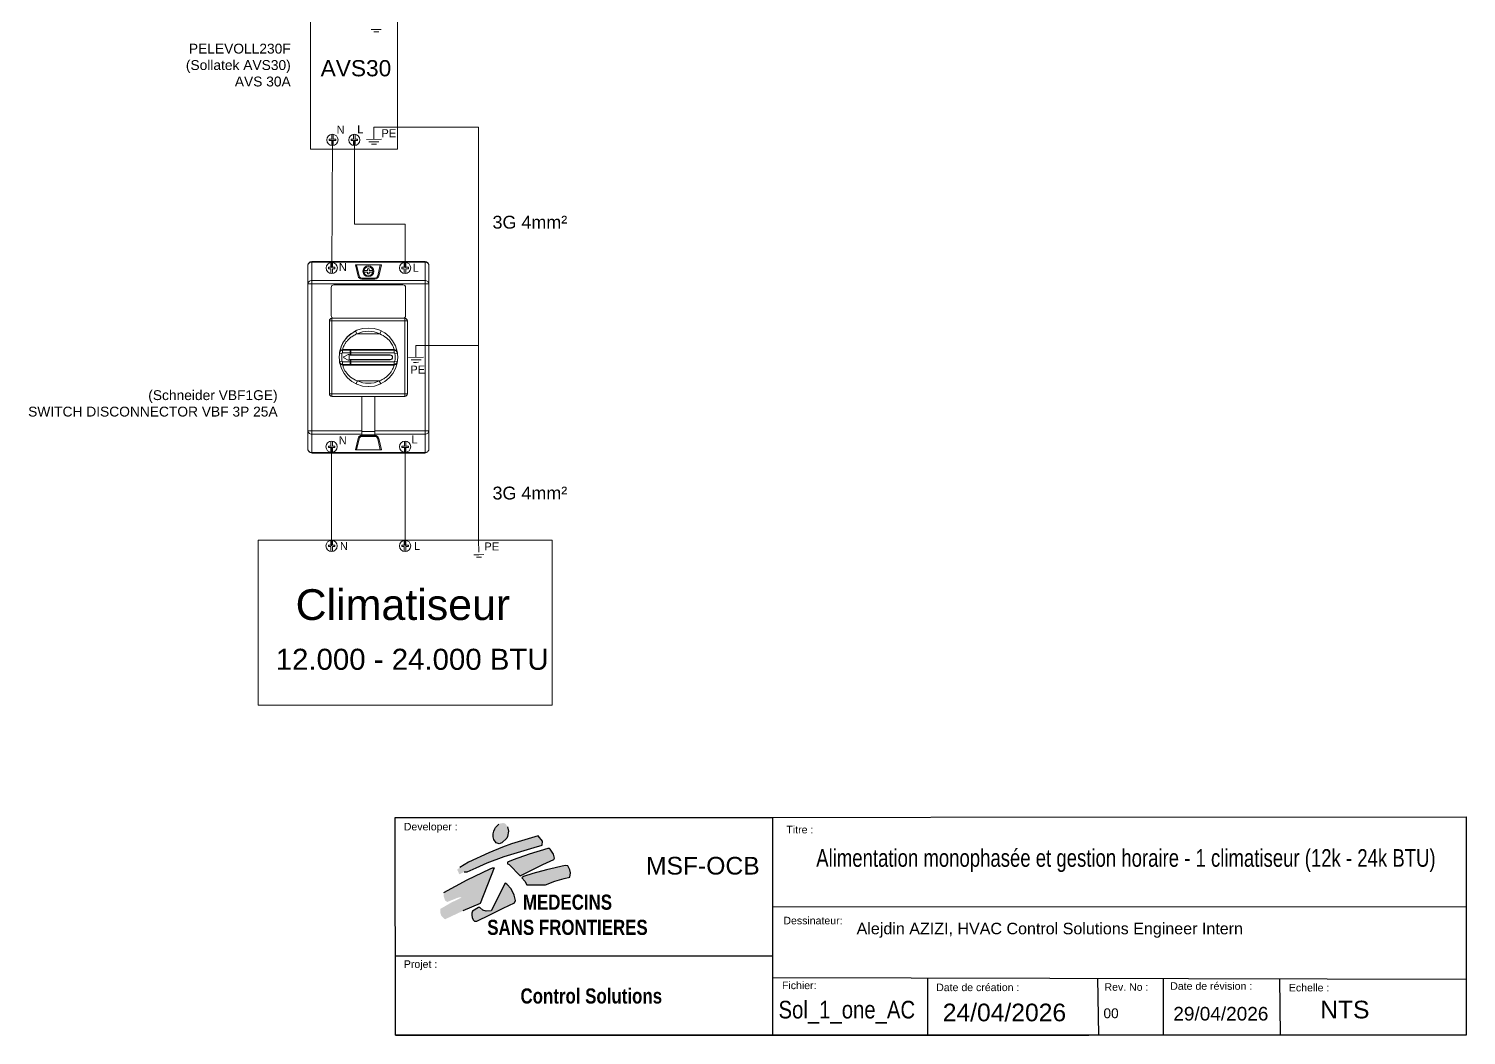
# Model space of a CAD drawing. Header units: millimetres. Extents: x 2820 to 3024, y 1658 to 1957.
# Drawn here: x 2820.1 to 3023.8, y 1658.5 to 1801 of the extents above; entities that cross this region are included whole.
import ezdxf
from ezdxf.enums import TextEntityAlignment as Align

# ---------------------------------------------------------------- set-up
doc = ezdxf.new("R2010")
doc.units = ezdxf.units.MM
for name, color, linetype, lineweight in [('01_Puissance', 250, 'Continuous', 20), ('03_Symbole', 250, 'Continuous', 15), ('_PROPRIETE_INTELLECTUELLE_AZIZI', 7, 'Continuous', 5)]:
    doc.layers.add(name, color=color, linetype=linetype, lineweight=lineweight)
doc.layers.add('04_Texte', color=7, linetype='Continuous')
doc.styles.get("Standard").update_dxf_attribs({"font": 'arial.ttf'})
doc.styles.add('TITLE', font='arial.ttf', dxfattribs={"width": 0.8})

# ---------------------------------------------------------------- blocks, each defined once
blk = doc.blocks.new('CARTOUCHE_AZIZI')
at = {"layer": '04_Texte', "linetype": 'Continuous'}
h = blk.add_hatch(color=256, dxfattribs=at)
h.paths.add_polyline_path([(-135.64, 28.9), (-135.78, 29.52), (-135.86, 29.69), (-136.11, 29.98), (-136.37, 30.06), (-136.77, 29.99), (-137.01, 29.9), (-137.47, 29.42), (-137.58, 29.21), (-137.68, 28.9), (-137.81, 28.51), (-137.79, 28.09), (-137.69, 27.72), (-137.36, 27.24), (-136.97, 27.13), (-136.55, 27.23), (-135.88, 27.93), (-135.75, 28.16)])
h.paths.add_polyline_path([(-135.2, 27.13), (-136.46, 26.65), (-138.43, 25.85), (-141.29, 24.49), (-142.52, 23.77), (-142.89, 23.46), (-142.59, 22.8), (-141.91, 23.13), (-141.46, 23.12), (-140.22, 23.71), (-138.66, 24.4), (-136.22, 25.3), (-134.37, 25.88), (-131.99, 26.58), (-130.84, 26.93), (-130.82, 27.49), (-131.4, 28.26)])
h.paths.add_polyline_path([(-137.67, 23.73), (-137.91, 23.69), (-138.2, 23.58), (-141.48, 22), (-144.78, 20.21), (-144.79, 19.63), (-144.6, 19.07), (-144.3, 18.88), (-142.73, 19.5), (-142.31, 19.57), (-142.46, 19.41), (-143.75, 18.78), (-145.3, 17.88), (-145.3, 17.38), (-145.12, 16.89), (-144.62, 16.42), (-142.11, 17.6), (-139.63, 18.65)])
h.paths.add_polyline_path([(-134.76, 18.76), (-134.65, 19.1), (-134.83, 19.83), (-135.26, 20.72), (-135.86, 21.39), (-136.08, 21.55), (-138.07, 17.64), (-138.78, 17.59), (-139.25, 17.72), (-139.7, 18.07), (-139.86, 18.07), (-140.73, 17.57), (-140.83, 17.31), (-140.83, 16.99), (-140.78, 16.7), (-140.63, 16.33), (-140.44, 16.18), (-140.1, 16.15), (-138.28, 17.07), (-136.39, 18.02)])
h.paths.add_polyline_path([(-134.97, 24.83), (-135.76, 24.49), (-135.78, 24.28), (-135.51, 24.16), (-133.95, 22.59), (-132.01, 23.59), (-130.75, 24.18), (-129.2, 24.87), (-129.12, 25.09), (-129.25, 25.66), (-129.7, 26.35), (-129.81, 26.44), (-130.05, 26.45), (-132.72, 25.64)])
h.paths.add_polyline_path([(-132.18, 22.92), (-133.5, 22.49), (-133.73, 22.31), (-133.29, 21.83), (-133.03, 21.31), (-130.39, 21.31), (-129.04, 21.82), (-127.76, 22.18), (-126.94, 22.37), (-126.86, 22.99), (-126.94, 23.41), (-127.22, 24.01), (-127.58, 24.03), (-130.23, 23.44)])
at = {"layer": '04_Texte'}
for p, q in [((-151.65, 30.85), (-98.23, 30.85)), ((-151.65, 11.27), (-98.23, 11.27)), ((-151.65, 0), (-98.23, 0)), ((-98.23, 0), (-53.45, 0))]:
    blk.add_line(p, q, dxfattribs=at)
at = {"layer": '04_Texte', "lineweight": -3}
for p, q in [((-98.23, 30.85), (-98.23, 0)), ((-98.23, 18.17), (-0.02, 18.24)), ((-98.23, 8.17), (-0.01, 7.96)), ((-76.3, 8.12), (-76.3, 0)), ((-52.18, 8.07), (-52.06, 0)), ((-42.92, 8.05), (-42.92, 0)), ((-26.4, 8.02), (-26.35, 0))]:
    blk.add_line(p, q, dxfattribs=at)
at = {"layer": '04_Texte', "linetype": 'Continuous'}
for p, q in [((-137.81, 28.51), (-137.68, 28.9)), ((-137.79, 28.09), (-137.81, 28.51)), ((-137.68, 28.9), (-137.58, 29.21)), ((-137.58, 29.21), (-137.47, 29.42)), ((-137.47, 29.42), (-137.01, 29.9)), ((-135.78, 29.52), (-135.64, 28.9)), ((-135.64, 28.9), (-135.75, 28.16)), ((-136.46, 26.65), (-138.43, 25.85)), ((-137.69, 27.72), (-137.79, 28.09)), ((-137.36, 27.24), (-137.69, 27.72)), ((-136.97, 27.13), (-137.36, 27.24)), ((-136.55, 27.23), (-136.97, 27.13)), ((-135.88, 27.93), (-136.55, 27.23)), ((-135.2, 27.13), (-136.46, 26.65)), ((-135.75, 28.16), (-135.88, 27.93)), ((-131.4, 28.26), (-135.2, 27.13)), ((-134.37, 25.88), (-131.99, 26.58)), ((-131.99, 26.58), (-130.84, 26.93)), ((-130.82, 27.49), (-131.4, 28.26)), ((-130.84, 26.93), (-130.82, 27.49)), ((-141.29, 24.49), (-142.52, 23.77)), ((-138.43, 25.85), (-141.29, 24.49)), ((-138.66, 24.4), (-136.22, 25.3)), ((-136.22, 25.3), (-134.37, 25.88)), ((-135.76, 24.49), (-135.78, 24.28)), ((-134.97, 24.83), (-135.76, 24.49)), ((-132.72, 25.64), (-134.97, 24.83)), ((-130.05, 26.45), (-132.72, 25.64)), ((-130.75, 24.18), (-129.2, 24.87)), ((-129.81, 26.44), (-130.05, 26.45)), ((-129.7, 26.35), (-129.81, 26.44)), ((-129.25, 25.66), (-129.7, 26.35)), ((-129.12, 25.09), (-129.25, 25.66)), ((-129.2, 24.87), (-129.12, 25.09)), ((-141.91, 23.13), (-141.46, 23.12)), ((-141.48, 22), (-138.2, 23.58)), ((-141.46, 23.12), (-140.22, 23.71)), ((-140.22, 23.71), (-138.66, 24.4)), ((-137.67, 23.73), (-139.63, 18.65)), ((-138.2, 23.58), (-137.91, 23.69)), ((-137.91, 23.69), (-137.67, 23.73)), ((-135.78, 24.28), (-135.51, 24.16)), ((-135.51, 24.16), (-133.95, 22.59)), ((-133.95, 22.59), (-132.01, 23.59)), ((-133.5, 22.49), (-133.73, 22.31)), ((-132.18, 22.92), (-133.5, 22.49)), ((-130.23, 23.44), (-132.18, 22.92)), ((-132.01, 23.59), (-130.75, 24.18)), ((-127.58, 24.03), (-130.23, 23.44)), ((-127.22, 24.01), (-127.58, 24.03)), ((-126.94, 23.41), (-127.22, 24.01)), ((-126.86, 22.99), (-126.94, 23.41)), ((-126.94, 22.37), (-126.86, 22.99)), ((-144.78, 20.21), (-141.48, 22)), ((-136.08, 21.55), (-138.07, 17.64)), ((-135.86, 21.39), (-136.08, 21.55)), ((-135.26, 20.72), (-135.86, 21.39)), ((-134.83, 19.83), (-135.26, 20.72)), ((-133.73, 22.31), (-133.29, 21.83)), ((-133.29, 21.83), (-133.03, 21.31)), ((-133.03, 21.31), (-130.39, 21.31)), ((-130.39, 21.31), (-129.04, 21.82)), ((-129.04, 21.82), (-127.76, 22.18)), ((-127.76, 22.18), (-126.94, 22.37)), ((-139.63, 18.65), (-142.11, 17.6)), ((-136.39, 18.02), (-134.76, 18.76)), ((-134.65, 19.1), (-134.83, 19.83)), ((-134.76, 18.76), (-134.65, 19.1)), ((-140.73, 17.57), (-140.83, 17.31)), ((-140.83, 17.31), (-140.83, 16.99)), ((-140.83, 16.99), (-140.78, 16.7)), ((-140.78, 16.7), (-140.63, 16.33)), ((-139.86, 18.07), (-140.73, 17.57)), ((-140.63, 16.33), (-140.44, 16.18)), ((-140.1, 16.15), (-138.28, 17.07)), ((-139.7, 18.07), (-139.86, 18.07)), ((-139.25, 17.72), (-139.7, 18.07)), ((-138.78, 17.59), (-139.25, 17.72)), ((-138.07, 17.64), (-138.78, 17.59)), ((-138.28, 17.07), (-136.39, 18.02)), ((-140.44, 16.18), (-140.1, 16.15))]:
    blk.add_line(p, q, dxfattribs=at)
at = {"layer": '04_Texte'}
blk.add_lwpolyline([(-151.68, 30.85), (0.03, 30.92), (0, 0), (-151.65, 0)], close=True, dxfattribs=at)
at = {"layer": '04_Texte', "style": 'TITLE'}
for s, p in [('Developer :', (-150.45, 29.01)), ('Titre : ', (-96.26, 28.59)), ('Dessinateur: ', (-96.69, 15.71)), ('Projet :', (-150.45, 9.54)), ('Fichier: ', (-96.89, 6.53)), ('Date de création :', (-75.05, 6.25)), ('Rev. No :', (-51.21, 6.3)), ('Date de révision :', (-41.9, 6.44)), ('Echelle : ', (-25.09, 6.21))]:
    blk.add_text(s, height=1.069, dxfattribs=at).set_placement(p)
at = {"layer": '04_Texte', "width": 0.82362}
blk.add_text('Sol_1_one_AC', height=2.5, dxfattribs=at).set_placement((-97.38, 2.38), (-78.03, 2.38), align=Align.FIT)
at = {"layer": '04_Texte', "lineweight": -3, "attachment_point": 1}
for s, width, gutter_width, insert, char_height in [('MSF-OCB', 13.1966, 12.5, (-116.15, 25.26), 2.5), ('Alejdin AZIZI, HVAC Control Solutions Engineer Intern', 58.1415, 8.14, (-86.32, 15.93), 1.6279), ('NTS', 14.2549, 12.5, (-20.66, 4.89), 2.5)]:
    blk.add_mtext_dynamic_manual_height_columns(s, width=width, gutter_width=gutter_width, heights=[0], dxfattribs=dict(at, insert=insert, char_height=char_height))
at = {"layer": '04_Texte', "char_height": 2.1397, "width": 54.778, "attachment_point": 5, "style": 'TITLE'}
for s, insert in [('{\\fArial|b1|i0|c0|p39;MEDECINS\\PSANS FRONTIERES}', (-127.27, 17.05)), ('{\\fArial|b1|i0|c0|p39;Control Solutions}', (-123.9, 5.55))]:
    blk.add_mtext(s, dxfattribs=dict(at, insert=insert))
at = {"layer": '04_Texte', "insert": (-74.12, 4.48), "char_height": 2.5, "attachment_point": 1}
blk.add_mtext_dynamic_manual_height_columns('24/04/2026', width=5.8436, gutter_width=12.5, heights=[0], dxfattribs=at)
at = {"layer": '04_Texte'}
for tag, p, height in [('REV_NO', (-51.35, 2.42), 1.39), ('DATE_REV', (-41.45, 2.09), 1.93)]:
    blk.add_attdef(tag, p, '', height=height, dxfattribs=at)
at = {"layer": '_PROPRIETE_INTELLECTUELLE_AZIZI', "insert": (-151.68, 30.87), "char_height": 0.0144, "attachment_point": 1}
blk.add_mtext_dynamic_manual_height_columns('ORIG_DWG_AUTH:_AZIZI_Alejdin_2026', width=0.3855, gutter_width=0.0719, heights=[0], dxfattribs=at)

msp = doc.modelspace()

# ---------------------------------------------------------------- linework, layer by layer
at = {"layer": '01_Puissance'}
for p, q in [((2869.36, 1800.92), (2868.65, 1800.92)), ((2868.65, 1800.92), (2870.07, 1800.92)), ((2869.36, 1800.57), (2869.01, 1800.57)), ((2869.01, 1800.57), (2869.72, 1800.57)), ((2869, 1787.05), (2869.03, 1785.36)), ((2883.86, 1787.05), (2869, 1787.05)), ((2883.86, 1756.17), (2883.86, 1787.05)), ((2863.16, 1785.26), (2863.06, 1767.13)), ((2866.26, 1785.27), (2866.26, 1779.78)), ((2866.26, 1785.27), (2866.26, 1773.32)), ((2867.96, 1785.34), (2870.1, 1785.37)), ((2869.03, 1785.36), (2867.96, 1785.34)), ((2868.32, 1784.99), (2869.75, 1785.01)), ((2869.03, 1785), (2868.32, 1784.99)), ((2869.04, 1784.65), (2868.68, 1784.64)), ((2868.68, 1784.64), (2869.4, 1784.65)), ((2872.35, 1783.97), (2872.35, 1783.97)), ((2866.26, 1773.32), (2873.45, 1773.32)), ((2873.45, 1773.32), (2873.45, 1767.14)), ((2874.97, 1756.17), (2874.99, 1754.48)), ((2874.97, 1756.17), (2883.86, 1756.17)), ((2883.86, 1728.58), (2883.86, 1756.17)), ((2873.93, 1754.46), (2876.06, 1754.5)), ((2874.99, 1754.48), (2873.93, 1754.46)), ((2874.29, 1754.12), (2875.71, 1754.14)), ((2875, 1754.13), (2874.29, 1754.12)), ((2874.65, 1753.77), (2875.36, 1753.78)), ((2875.01, 1753.77), (2874.65, 1753.77)), ((2863.04, 1741.81), (2863.04, 1727.78)), ((2873.45, 1741.81), (2873.45, 1727.78)), ((2883.86, 1728.58), (2883.89, 1726.89)), ((2883.18, 1726.52), (2884.6, 1726.54)), ((2883.89, 1726.53), (2883.18, 1726.52)), ((2883.9, 1726.18), (2883.54, 1726.17)), ((2883.54, 1726.17), (2884.25, 1726.18)), ((3023.72, 1658.48), (3023.72, 1661.39))]:
    msp.add_line(p, q, dxfattribs=at)
at = {"layer": '03_Symbole', "color": 7, "linetype": 'Continuous'}
for p, q in [((2863.05, 1785.37), (2863.05, 1786.05)), ((2863.27, 1785.37), (2863.27, 1786.05)), ((2866.15, 1785.38), (2866.15, 1786.06)), ((2866.36, 1785.38), (2866.36, 1786.06)), ((2862.7, 1785.37), (2862.7, 1785.16)), ((2863.05, 1785.37), (2862.7, 1785.37)), ((2862.7, 1785.16), (2863.05, 1785.16)), ((2863.05, 1785.16), (2863.05, 1784.47)), ((2863.62, 1785.37), (2863.27, 1785.37)), ((2863.27, 1785.16), (2863.27, 1784.47)), ((2863.27, 1785.16), (2863.62, 1785.16)), ((2863.62, 1785.16), (2863.62, 1785.37)), ((2865.8, 1785.16), (2865.8, 1785.38)), ((2865.8, 1785.38), (2866.15, 1785.38)), ((2866.15, 1785.16), (2865.8, 1785.16)), ((2866.15, 1785.16), (2866.15, 1784.48)), ((2866.36, 1785.38), (2866.72, 1785.38)), ((2866.36, 1785.16), (2866.36, 1784.48)), ((2866.72, 1785.16), (2866.36, 1785.16)), ((2866.72, 1785.38), (2866.72, 1785.16)), ((2862.95, 1767.24), (2862.95, 1767.92)), ((2863.16, 1767.24), (2863.16, 1767.92)), ((2873.34, 1767.25), (2873.34, 1767.93)), ((2873.56, 1767.25), (2873.56, 1767.93)), ((2862.6, 1767.02), (2862.6, 1767.24)), ((2862.6, 1767.24), (2862.95, 1767.24)), ((2862.95, 1767.02), (2862.6, 1767.02)), ((2862.95, 1767.02), (2862.95, 1766.34)), ((2863.16, 1767.24), (2863.52, 1767.24)), ((2863.16, 1767.02), (2863.16, 1766.34)), ((2863.52, 1767.02), (2863.16, 1767.02)), ((2863.52, 1767.24), (2863.52, 1767.02)), ((2872.99, 1767.03), (2872.99, 1767.25)), ((2872.99, 1767.25), (2873.34, 1767.25)), ((2873.34, 1767.03), (2872.99, 1767.03)), ((2873.34, 1767.03), (2873.34, 1766.35)), ((2873.56, 1767.25), (2873.91, 1767.25)), ((2873.56, 1767.03), (2873.56, 1766.35)), ((2873.91, 1767.03), (2873.56, 1767.03)), ((2873.91, 1767.25), (2873.91, 1767.03)), ((2862.58, 1741.7), (2862.58, 1741.91)), ((2862.58, 1741.91), (2862.94, 1741.91)), ((2862.94, 1741.7), (2862.58, 1741.7)), ((2862.94, 1741.91), (2862.94, 1742.6)), ((2862.94, 1741.7), (2862.94, 1741.01)), ((2863.15, 1741.91), (2863.15, 1742.6)), ((2863.15, 1741.91), (2863.5, 1741.91)), ((2863.15, 1741.7), (2863.15, 1741.01)), ((2863.5, 1741.7), (2863.15, 1741.7)), ((2863.5, 1741.91), (2863.5, 1741.7)), ((2872.99, 1741.7), (2872.99, 1741.91)), ((2872.99, 1741.91), (2873.35, 1741.91)), ((2873.35, 1741.7), (2872.99, 1741.7)), ((2873.35, 1741.91), (2873.35, 1742.6)), ((2873.35, 1741.7), (2873.35, 1741.01)), ((2873.56, 1741.91), (2873.56, 1742.6)), ((2873.56, 1741.91), (2873.91, 1741.91)), ((2873.56, 1741.7), (2873.56, 1741.01)), ((2873.91, 1741.7), (2873.56, 1741.7)), ((2873.91, 1741.91), (2873.91, 1741.7)), ((2862.58, 1727.89), (2862.58, 1727.67)), ((2862.93, 1727.89), (2862.58, 1727.89)), ((2862.58, 1727.67), (2862.93, 1727.67)), ((2862.93, 1727.89), (2862.93, 1728.57)), ((2862.93, 1727.67), (2862.93, 1726.99)), ((2863.15, 1727.89), (2863.15, 1728.57)), ((2863.5, 1727.89), (2863.15, 1727.89)), ((2863.15, 1727.67), (2863.15, 1726.99)), ((2863.15, 1727.67), (2863.5, 1727.67)), ((2863.5, 1727.67), (2863.5, 1727.89)), ((2872.99, 1727.67), (2872.99, 1727.89)), ((2872.99, 1727.89), (2873.34, 1727.89)), ((2873.34, 1727.67), (2872.99, 1727.67)), ((2873.34, 1727.89), (2873.34, 1728.57)), ((2873.34, 1727.67), (2873.34, 1726.99)), ((2873.55, 1727.89), (2873.55, 1728.57)), ((2873.55, 1727.89), (2873.91, 1727.89)), ((2873.55, 1727.67), (2873.55, 1726.99)), ((2873.91, 1727.67), (2873.55, 1727.67)), ((2873.91, 1727.89), (2873.91, 1727.67))]:
    msp.add_line(p, q, dxfattribs=at)
at = {"layer": '03_Symbole', "color": 7}
for p, q in [((2859.68, 1741.49), (2859.68, 1767.48)), ((2860.23, 1768.03), (2860.23, 1740.93)), ((2860.23, 1768.03), (2876.27, 1768.03)), ((2876.27, 1767.96), (2860.23, 1767.96)), ((2866.41, 1767.6), (2866.79, 1765.97)), ((2866.41, 1767.6), (2870.09, 1767.6)), ((2866.93, 1766), (2866.56, 1767.6)), ((2869.94, 1767.6), (2869.57, 1766)), ((2870.09, 1767.6), (2869.71, 1765.97)), ((2876.27, 1740.93), (2876.27, 1768.03)), ((2876.82, 1741.49), (2876.82, 1767.48)), ((2860.23, 1765.35), (2876.27, 1765.35)), ((2866.79, 1765.97), (2866.93, 1766)), ((2867.33, 1765.69), (2867.33, 1765.54)), ((2867.33, 1765.69), (2869.17, 1765.69)), ((2869.17, 1765.54), (2867.33, 1765.54)), ((2867.61, 1766.78), (2868.14, 1766.78)), ((2868.14, 1766.56), (2867.61, 1766.56)), ((2868.14, 1766.78), (2868.14, 1767.02)), ((2868.14, 1766.32), (2868.14, 1766.56)), ((2868.36, 1767.02), (2868.36, 1766.78)), ((2868.36, 1766.78), (2868.88, 1766.78)), ((2868.36, 1766.56), (2868.36, 1766.32)), ((2868.88, 1766.56), (2868.36, 1766.56)), ((2869.17, 1765.54), (2869.17, 1765.69)), ((2869.57, 1766), (2869.71, 1765.97)), ((2876.82, 1764.87), (2859.68, 1764.87)), ((2862.98, 1760.38), (2862.98, 1764.38)), ((2863.35, 1764.75), (2873.15, 1764.75)), ((2873.52, 1764.38), (2873.52, 1760.38)), ((2873.78, 1759.64), (2862.72, 1759.64)), ((2862.72, 1749.32), (2862.72, 1759.64)), ((2863.09, 1760.01), (2863.09, 1748.95)), ((2863.09, 1760.01), (2873.41, 1760.01)), ((2873.41, 1748.95), (2873.41, 1760.01)), ((2873.78, 1759.64), (2873.78, 1749.32)), ((2866.42, 1758.21), (2866.62, 1757.79)), ((2866.62, 1757.79), (2869.87, 1757.79)), ((2869.87, 1757.79), (2870.08, 1758.21)), ((2864.16, 1755.15), (2864.15, 1755.1)), ((2864.15, 1755.09), (2864.15, 1755.1)), ((2864.51, 1755.04), (2864.15, 1755.09)), ((2864.6, 1755.49), (2864.62, 1755.58)), ((2864.6, 1755.49), (2871.89, 1755.49)), ((2864.6, 1755.49), (2864.6, 1755.12)), ((2864.6, 1755.12), (2865.69, 1755.12)), ((2871.88, 1755.58), (2864.62, 1755.58)), ((2865.69, 1754.8), (2865.69, 1755.49)), ((2865.76, 1754.83), (2865.76, 1755.49)), ((2865.76, 1755.12), (2871.89, 1755.12)), ((2871.88, 1755.58), (2871.89, 1755.49)), ((2871.89, 1755.12), (2871.89, 1755.49)), ((2872.35, 1755.09), (2871.99, 1755.04)), ((2872.35, 1755.1), (2872.34, 1755.15)), ((2872.35, 1755.1), (2872.35, 1755.09)), ((2864.15, 1753.88), (2864.51, 1753.93)), ((2864.15, 1753.87), (2864.15, 1753.88)), ((2864.15, 1753.87), (2864.16, 1753.81)), ((2865.69, 1753.85), (2864.6, 1753.85)), ((2864.6, 1753.85), (2864.6, 1753.48)), ((2871.9, 1753.48), (2864.6, 1753.48)), ((2864.62, 1753.37), (2864.6, 1753.48)), ((2864.62, 1753.37), (2871.88, 1753.37)), ((2865.4, 1754.89), (2864.79, 1754.56)), ((2864.79, 1754.4), (2865.4, 1754.07)), ((2865.54, 1754.81), (2865.54, 1754.16)), ((2871.33, 1754.8), (2865.69, 1754.8)), ((2865.69, 1754.17), (2871.33, 1754.17)), ((2865.69, 1753.48), (2865.69, 1754.17)), ((2865.76, 1754.83), (2871.33, 1754.83)), ((2871.33, 1754.13), (2865.76, 1754.13)), ((2865.76, 1753.48), (2865.76, 1754.13)), ((2871.9, 1753.85), (2865.76, 1753.85)), ((2871.9, 1753.48), (2871.88, 1753.37)), ((2871.9, 1753.48), (2871.9, 1753.85)), ((2871.99, 1753.93), (2872.35, 1753.88)), ((2872.34, 1753.81), (2872.35, 1753.87)), ((2872.35, 1753.88), (2872.35, 1753.87)), ((2869.8, 1751.14), (2866.7, 1751.14)), ((2862.72, 1749.32), (2873.78, 1749.32)), ((2868.23, 1750.33), (2868.25, 1750.33)), ((2868.25, 1750.33), (2868.27, 1750.33)), ((2873.41, 1748.95), (2863.09, 1748.95)), ((2867.33, 1743.51), (2867.33, 1748.95)), ((2869.17, 1748.95), (2869.17, 1743.51)), ((2859.68, 1744.09), (2867.33, 1744.09)), ((2867.33, 1743.61), (2860.23, 1743.61)), ((2866.41, 1741.36), (2866.79, 1743)), ((2866.56, 1741.36), (2866.93, 1742.96)), ((2866.93, 1742.96), (2866.79, 1743)), ((2867.33, 1743.99), (2869.17, 1743.99)), ((2869.17, 1743.51), (2867.33, 1743.51)), ((2867.33, 1743.42), (2869.17, 1743.42)), ((2867.33, 1743.42), (2867.33, 1743.27)), ((2869.17, 1743.27), (2867.33, 1743.27)), ((2869.17, 1744.09), (2876.82, 1744.09)), ((2876.27, 1743.61), (2869.17, 1743.61)), ((2869.17, 1743.27), (2869.17, 1743.42)), ((2869.71, 1743), (2869.57, 1742.96)), ((2869.57, 1742.96), (2869.94, 1741.36)), ((2870.09, 1741.36), (2869.71, 1743)), ((2860.23, 1741.01), (2876.27, 1741.01)), ((2876.27, 1740.93), (2860.23, 1740.93)), ((2870.09, 1741.36), (2866.41, 1741.36))]:
    msp.add_line(p, q, dxfattribs=at)
at = {"layer": '03_Symbole'}
for points in [[(2860.06, 1804.28), (2872.35, 1804.28), (2872.35, 1783.97), (2860.06, 1783.97)], [(2852.63, 1728.58), (2894.27, 1728.58), (2894.27, 1705.24), (2852.63, 1705.24)]]:
    msp.add_lwpolyline(points, close=True, dxfattribs=at)
at = {"layer": '03_Symbole', "color": 7}
msp.add_lwpolyline([(2866.42, 1758.21), (2866.14, 1758.06), (2865.83, 1757.85), (2865.55, 1757.64), (2865.31, 1757.41), (2865.09, 1757.17), (2864.9, 1756.93), (2864.73, 1756.69), (2864.6, 1756.45), (2864.49, 1756.23), (2864.4, 1756.03), (2864.33, 1755.84), (2864.28, 1755.68), (2864.24, 1755.54), (2864.21, 1755.42), (2864.19, 1755.33), (2864.18, 1755.27), (2864.17, 1755.23), (2864.16, 1755.2)], dxfattribs=at)
at = {"layer": '03_Symbole', "color": 7, "linetype": 'Continuous'}
for centre in [(2863.16, 1785.26), (2866.26, 1785.27), (2863.06, 1767.13), (2873.45, 1767.14), (2863.04, 1741.81), (2873.45, 1741.81), (2863.04, 1727.78), (2873.45, 1727.78)]:
    msp.add_circle(centre, 0.798, dxfattribs=at)
at = {"layer": '03_Symbole', "color": 7}
for radius in [0.765, 0.645]:
    msp.add_circle((2868.25, 1766.67), radius, dxfattribs=at)
for centre, radius, start, end in [((2860.23, 1767.48), 0.553, 90, 180), ((2876.27, 1767.48), 0.553, 0, 90), ((2867.33, 1766.1), 0.553, 193.1999, 270), ((2867.33, 1766.1), 0.406, 193.1999, 270), ((2868.25, 1766.67), 0.369, 72.5424, 107.4576), ((2868.25, 1766.67), 0.369, 252.5424, 287.4576), ((2869.17, 1766.1), 0.406, 270, 346.8001), ((2869.17, 1766.1), 0.553, 270, 346.8001), ((2863.35, 1764.38), 0.369, 90, 180), ((2873.15, 1764.38), 0.369, 0, 90), ((2863.09, 1759.64), 0.369, 90, 180), ((2863.35, 1760.38), 0.369, 180, 270), ((2873.15, 1760.38), 0.369, 270, 0), ((2873.41, 1759.64), 0.369, 0, 90), ((2868.25, 1754.48), 4.15, 270.3268, 269.7091), ((2868.25, 1754.48), 3.69, 63.8397, 116.1603), ((2864.6, 1755.03), 0.461, 89.9713, 170.721), ((2864.62, 1755.12), 0.461, 89.9771, 170.0305), ((2864.6, 1755.03), 0.0922, 90.0179, 171.5334), ((2871.88, 1755.12), 0.461, 9.9695, 90.0229), ((2871.89, 1755.03), 0.0922, 8.4662, 89.9826), ((2871.9, 1755.03), 0.461, 9.2833, 90.0286), ((2864.6, 1753.94), 0.461, 189.3762, 270.0443), ((2864.62, 1753.83), 0.461, 190.227, 270.0354), ((2868.25, 1754.48), 3.78, 171.5146, 188.3884), ((2864.6, 1753.94), 0.0922, 188.3599, 269.9749), ((2864.83, 1754.48), 0.0922, 117.9019, 242), ((2865.45, 1754.81), 0.0922, 0, 117.9019), ((2865.45, 1754.16), 0.0922, 242, 0), ((2871.33, 1754.48), 0.35, 270, 90), ((2871.33, 1754.48), 0.313, 270, 90), ((2871.88, 1753.83), 0.461, 269.9646, 349.773), ((2871.9, 1753.94), 0.0922, 270.0299, 351.6357), ((2871.9, 1753.94), 0.461, 269.9641, 350.6738), ((2868.25, 1754.48), 3.78, 351.6115, 8.4854), ((2868.25, 1754.49), 3.69, 245.1039, 270.0004), ((2868.25, 1754.49), 3.69, 269.9996, 294.8961), ((2863.09, 1749.32), 0.369, 180, 270), ((2873.41, 1749.32), 0.369, 270, 0), ((2867.33, 1742.87), 0.553, 90, 166.8001), ((2867.33, 1742.87), 0.406, 90, 166.8001), ((2869.17, 1742.87), 0.553, 13.1999, 90), ((2869.17, 1742.87), 0.406, 13.1999, 90), ((2860.23, 1741.49), 0.553, 180, 270), ((2876.27, 1741.49), 0.553, 270, 0)]:
    msp.add_arc(centre, radius, start, end, dxfattribs=at)
for points, knots in [([(2860.23, 1767.96), (2860.16, 1767.96), (2860.02, 1767.93), (2859.83, 1767.83), (2859.73, 1767.7), (2859.68, 1767.57), (2859.68, 1767.51), (2859.68, 1767.48)], [0, 0, 0, 0, 0.265958, 0.522635, 0.765644, 0.883584, 1, 1, 1, 1]), ([(2876.82, 1767.48), (2876.82, 1767.51), (2876.81, 1767.57), (2876.77, 1767.7), (2876.66, 1767.83), (2876.48, 1767.93), (2876.34, 1767.96), (2876.27, 1767.96)], [0, 0, 0, 0, 0.116416, 0.234356, 0.477365, 0.734042, 1, 1, 1, 1]), ([(2859.68, 1764.87), (2859.68, 1764.9), (2859.68, 1764.97), (2859.73, 1765.09), (2859.83, 1765.23), (2860.02, 1765.33), (2860.16, 1765.35), (2860.23, 1765.35)], [0, 0, 0, 0, 0.116416, 0.234356, 0.477365, 0.734042, 1, 1, 1, 1]), ([(2876.27, 1765.35), (2876.34, 1765.35), (2876.48, 1765.33), (2876.66, 1765.23), (2876.77, 1765.09), (2876.81, 1764.97), (2876.82, 1764.9), (2876.82, 1764.87)], [0, 0, 0, 0, 0.265956, 0.522634, 0.765644, 0.883584, 1, 1, 1, 1]), ([(2864.62, 1755.58), (2864.64, 1755.67), (2864.69, 1755.87), (2864.81, 1756.18), (2865.01, 1756.53), (2865.3, 1756.9), (2865.67, 1757.25), (2866.12, 1757.56), (2866.45, 1757.72), (2866.62, 1757.79)], [0, 0, 0, 0, 0.091082, 0.192368, 0.323831, 0.47747, 0.645014, 0.820323, 1, 1, 1, 1]), ([(2869.87, 1757.79), (2870.21, 1757.65), (2870.83, 1757.3), (2871.48, 1756.6), (2871.77, 1756), (2871.86, 1755.67), (2871.88, 1755.58)], [0, 0, 0, 0, 0.354895, 0.6759, 0.908711, 1, 1, 1, 1]), ([(2866.7, 1751.14), (2866.35, 1751.27), (2865.72, 1751.62), (2865.05, 1752.32), (2864.73, 1752.94), (2864.64, 1753.27), (2864.62, 1753.37)], [0, 0, 0, 0, 0.352133, 0.672179, 0.906383, 1, 1, 1, 1]), ([(2871.88, 1753.37), (2871.86, 1753.27), (2871.8, 1753.07), (2871.67, 1752.75), (2871.46, 1752.4), (2871.16, 1752.02), (2870.77, 1751.67), (2870.32, 1751.37), (2869.98, 1751.21), (2869.8, 1751.14)], [0, 0, 0, 0, 0.093411, 0.195614, 0.32755, 0.481015, 0.647748, 0.821809, 1, 1, 1, 1]), ([(2866.5, 1750.72), (2866.5, 1750.72), (2866.5, 1750.72), (2866.5, 1750.72), (2866.5, 1750.72), (2866.51, 1750.73), (2866.51, 1750.73), (2866.51, 1750.74), (2866.52, 1750.75), (2866.52, 1750.77), (2866.53, 1750.79), (2866.55, 1750.82), (2866.56, 1750.85), (2866.57, 1750.88), (2866.6, 1750.93), (2866.63, 1750.99), (2866.66, 1751.06), (2866.68, 1751.12), (2866.7, 1751.14)], [0, 0, 0, 0, 0.001023, 0.004114, 0.009352, 0.01681, 0.026561, 0.038678, 0.0703, 0.112061, 0.163554, 0.224174, 0.293318, 0.370216, 0.453445, 0.632549, 0.81832, 1, 1, 1, 1]), ([(2869.99, 1750.72), (2869.99, 1750.72), (2869.99, 1750.72), (2869.99, 1750.72), (2869.99, 1750.72), (2869.99, 1750.73), (2869.99, 1750.73), (2869.99, 1750.74), (2869.98, 1750.75), (2869.97, 1750.77), (2869.96, 1750.79), (2869.95, 1750.82), (2869.94, 1750.85), (2869.92, 1750.88), (2869.9, 1750.93), (2869.87, 1750.99), (2869.84, 1751.06), (2869.81, 1751.12), (2869.8, 1751.14)], [0, 0, 0, 0, 0.001023, 0.004114, 0.009352, 0.01681, 0.026561, 0.038678, 0.0703, 0.112061, 0.163554, 0.224174, 0.293318, 0.370216, 0.453445, 0.632549, 0.81832, 1, 1, 1, 1]), ([(2860.23, 1743.61), (2860.16, 1743.61), (2860.02, 1743.64), (2859.83, 1743.74), (2859.73, 1743.87), (2859.68, 1744), (2859.68, 1744.06), (2859.68, 1744.09)], [0, 0, 0, 0, 0.265956, 0.522634, 0.765644, 0.883584, 1, 1, 1, 1]), ([(2876.82, 1744.09), (2876.82, 1744.06), (2876.81, 1744), (2876.77, 1743.87), (2876.66, 1743.74), (2876.48, 1743.64), (2876.34, 1743.61), (2876.27, 1743.61)], [0, 0, 0, 0, 0.116416, 0.234356, 0.477365, 0.734042, 1, 1, 1, 1]), ([(2859.68, 1741.49), (2859.68, 1741.46), (2859.68, 1741.39), (2859.73, 1741.27), (2859.83, 1741.14), (2860.02, 1741.03), (2860.16, 1741.01), (2860.23, 1741.01)], [0, 0, 0, 0, 0.116416, 0.234356, 0.477365, 0.734042, 1, 1, 1, 1]), ([(2876.27, 1741.01), (2876.34, 1741.01), (2876.48, 1741.03), (2876.66, 1741.14), (2876.77, 1741.27), (2876.81, 1741.39), (2876.82, 1741.46), (2876.82, 1741.49)], [0, 0, 0, 0, 0.265958, 0.522635, 0.765644, 0.883584, 1, 1, 1, 1])]:
    msp.add_open_spline(points, degree=3, knots=knots, dxfattribs=at)
at = {"layer": '04_Texte'}
msp.add_line((2872.35, 1783.97), (2872.35, 1783.97), dxfattribs=at)

# ---------------------------------------------------------------- block references
at = {"layer": '01_Puissance'}
ref = msp.add_blockref('CARTOUCHE_AZIZI', (3023.72, 1658.48), dxfattribs=at)
ref.add_attrib('DATE_REV', '29/04/2026', (2982.26, 1660.57), dxfattribs={"layer": '04_Texte', "height": 1.926})
ref.add_attrib('REV_NO', '00', (2972.36, 1660.9), dxfattribs={"layer": '04_Texte', "height": 1.39})
ref.add_attrib('TITRE', 'Alimentation monophasée et gestion horaire - 1 climatiseur (12k - 24k BTU)', dxfattribs={"layer": '04_Texte', "height": 2.5, "width": 0.751963}).set_placement((2931.68, 1682.34), (3019.41, 1682.34), align=Align.FIT)

# ---------------------------------------------------------------- texts
at = {"layer": '04_Texte', "attachment_point": 1}
for s, width, gutter_width, heights, insert, char_height in [('\\pxqr;PELEVOLL230F\\P(Sollatek AVS30)\\PAVS 30A', 17.33, 6.98, [0], (2839.92, 1798.89), 1.3965), ('AVS30', 10.8576, 11.5, [0], (2861.49, 1796.57), 2.299), ('N', 1.1335, 5.67, [0], (2863.75, 1787.27), 1.13), ('L', 1.1335, 5.67, [0], (2866.67, 1787.35), 1.13), ('PE', 1.1335, 5.67, [0], (2870.09, 1786.78), 1.133), ('N', 1.1335, 5.67, [0], (2864.07, 1767.82), 1.13), ('L', 1.1335, 5.67, [0], (2874.52, 1767.73), 1.13), ('PE', 1.1335, 5.67, [0], (2874.18, 1753.31), 1.133), ('\\pxqr;(Schneider VBF1GE)\\PSWITCH DISCONNECTOR VBF 3P 25A', 36.1815, 6.98, [8.61], (2819.21, 1749.82), 1.3965), ('N', 1.1335, 5.67, [0], (2864.04, 1743.31), 1.13), ('L', 1.1335, 5.67, [0], (2874.36, 1743.42), 1.13), ('N', 1.1335, 5.67, [0], (2864.22, 1728.31), 1.13), ('L', 1.1335, 5.67, [0], (2874.71, 1728.34), 1.13), ('PE', 1.1335, 5.67, [0], (2884.67, 1728.26), 1.133), ('Climatiseur', 38.2093, 21.76, [0], (2857.94, 1721.64), 4.3515), ('12.000 - 24.000 BTU', 40.4111, 14.91, [0], (2855.12, 1713.21), 2.9811)]:
    msp.add_mtext_dynamic_manual_height_columns(s, width=width, gutter_width=gutter_width, heights=heights, dxfattribs=dict(at, insert=insert, char_height=char_height))
at = {"layer": '04_Texte', "lineweight": -3, "char_height": 1.818, "attachment_point": 1}
for insert in [(2885.83, 1774.52), (2885.83, 1736.17)]:
    msp.add_mtext_dynamic_manual_height_columns('3G 4mm²', width=14.5847, gutter_width=9.09, heights=[0], dxfattribs=dict(at, insert=insert))

doc.saveas('drawing.dxf')
